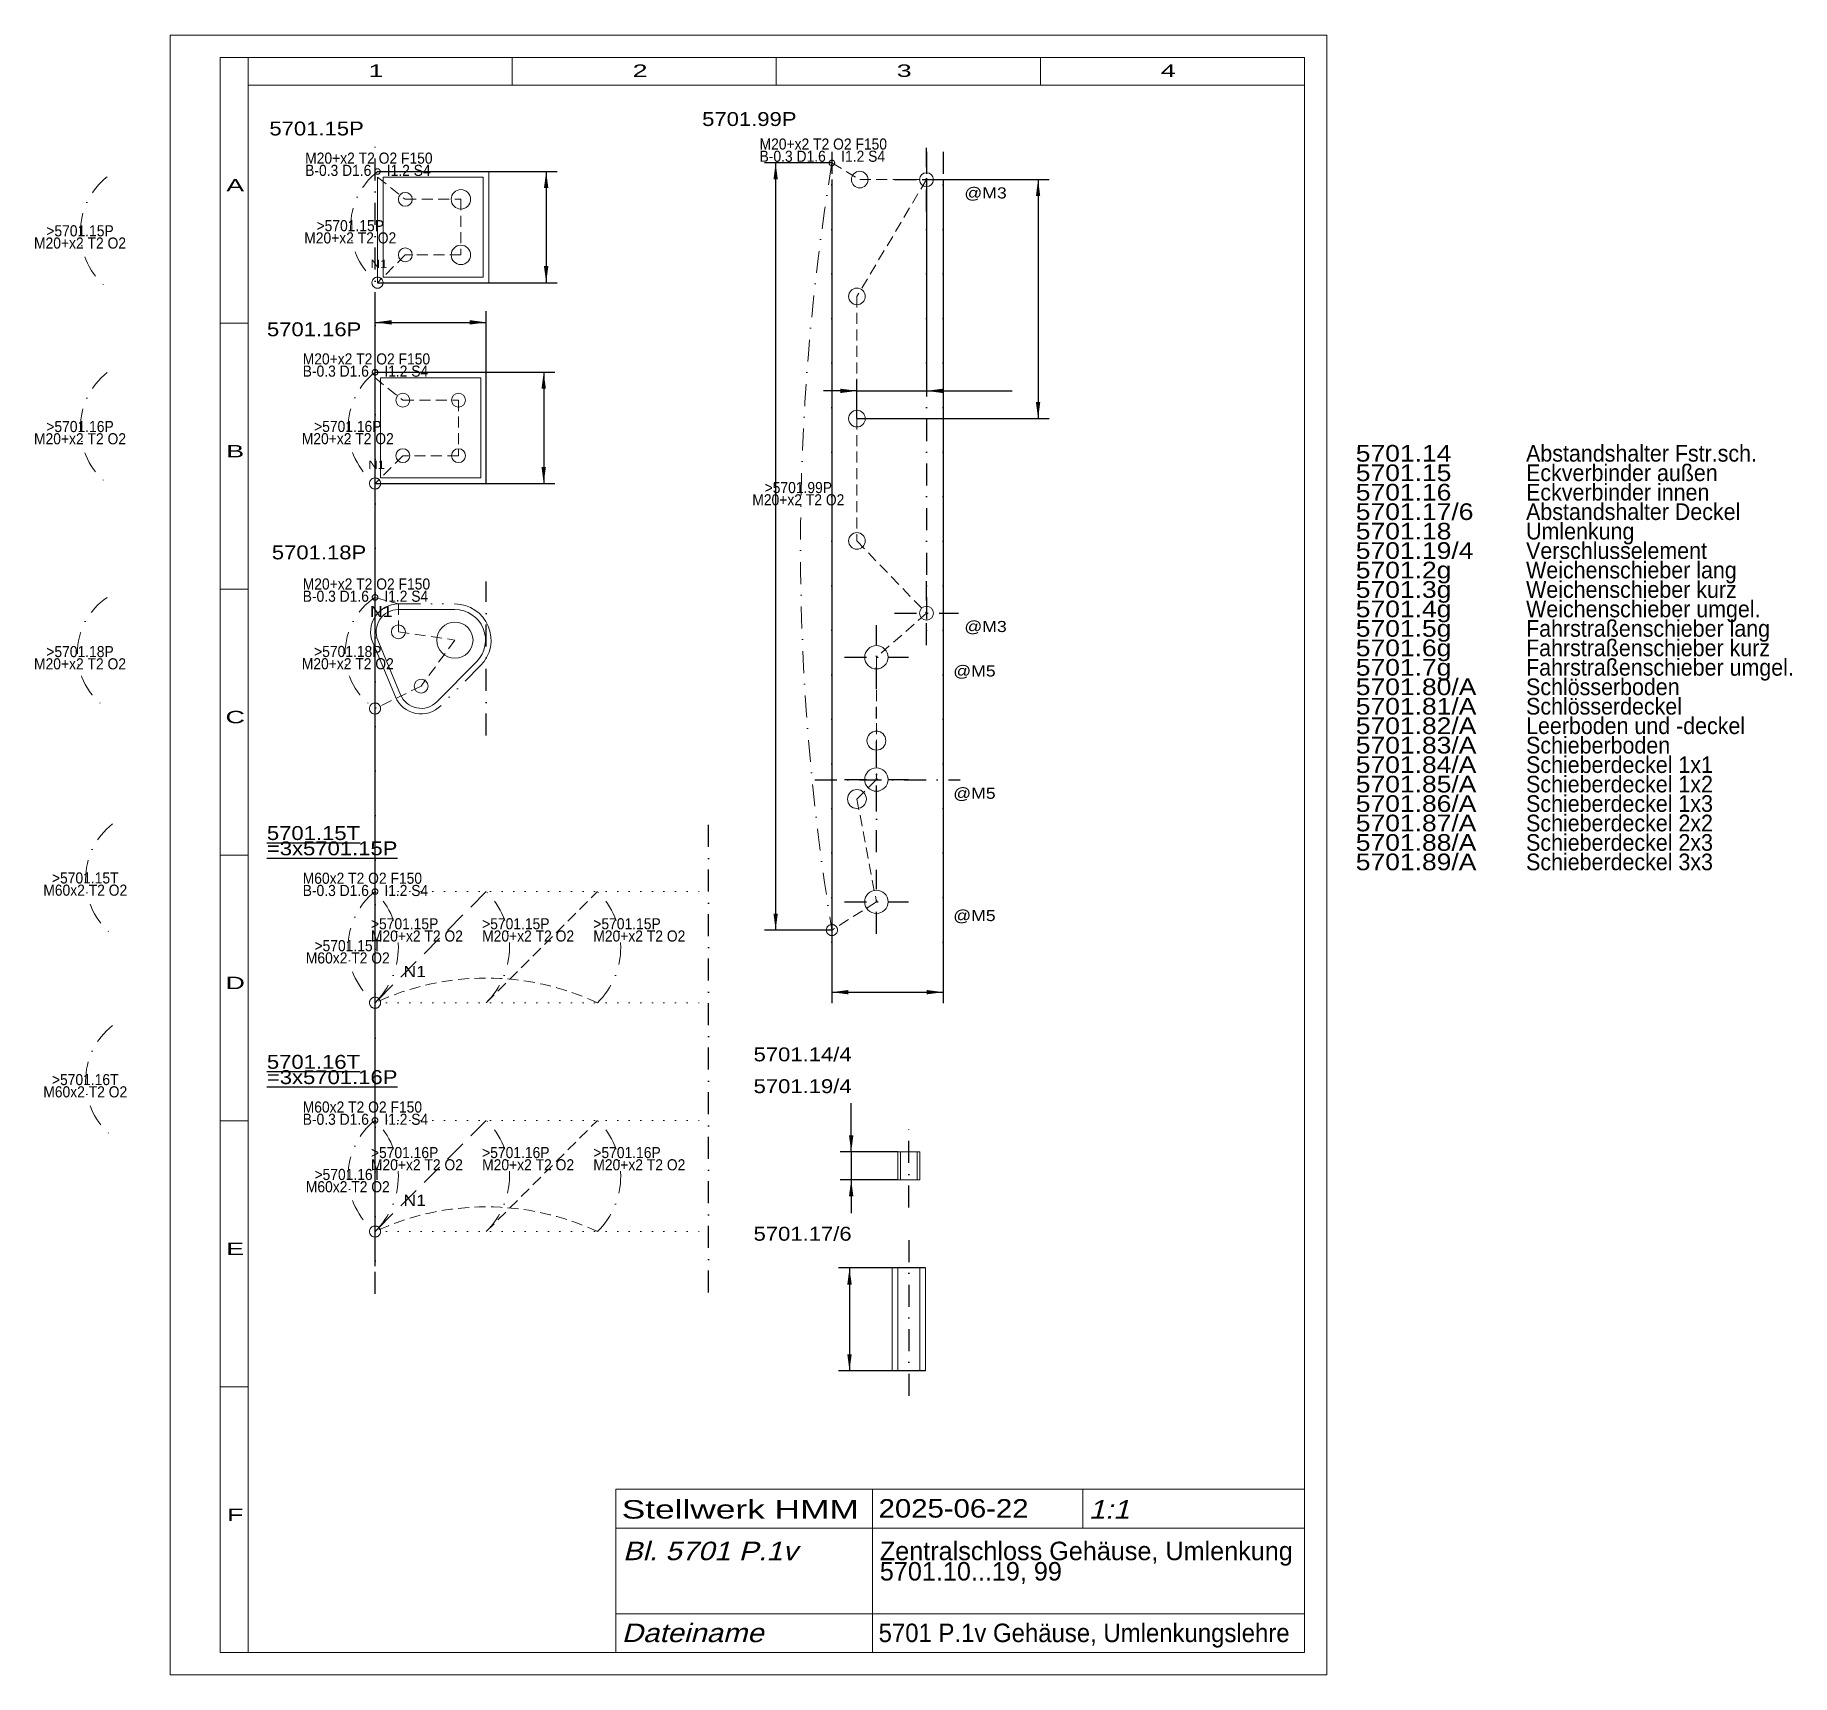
# Model space of a CAD drawing. Extents: x -23 to 293, y 1 to 296.
import ezdxf
from ezdxf.enums import TextEntityAlignment as Align

# ---------------------------------------------------------------- set-up
doc = ezdxf.new("R2010")
doc.units = 0
doc.header["$LTSCALE"] = 7.912879
for name, pattern in [('DASHDOT', [1, 0.5, -0.25, 0, -0.25]), ('DASHED', [0.75, 0.5, -0.25]), ('DIVIDE', [1.25, 0.5, -0.25, 0, -0.25, 0, -0.25]), ('DOT', [0.25, 0, -0.25]), ('HIDDEN', [0.375, 0.25, -0.125]), ('PHANTOM', [2.5, 1.25, -0.25, 0.25, -0.25, 0.25, -0.25])]:
    doc.linetypes.add(name, pattern=pattern)
for name, color, linetype, lineweight in [('5701_15___16 ECKVERBINDER', 14, 'CONTINUOUS', 18), ('5701_15P', 230, 'CONTINUOUS', 13), ('5701_15T', 30, 'CONTINUOUS', 13), ('5701_16P', 230, 'CONTINUOUS', 13), ('5701_16T', 30, 'CONTINUOUS', 13), ('5701_18 UMLENKUNG', 150, 'CONTINUOUS', 18), ('5701_18P', 230, 'CONTINUOUS', 13), ('5701_2___4G WEICHENSCHIEBER', 30, 'CONTINUOUS', 18), ('5701_99P', 230, 'CONTINUOUS', 13), ('5701__ ZENTRALSCHLOSS', 7, 'CONTINUOUS', 0), ('5701___ ZENTRALSCHLOSS', 230, 'CONTINUOUS', 13), ('BEMASSUNG', 7, 'CONTINUOUS', 25), ('BESCHRIFTUNG', 7, 'CONTINUOUS', 25), ('BESCHRIFTUNG0', 7, 'CONTINUOUS', 25), ('MASSGRENZEN', 172, 'CONTINUOUS', 25), ('MASSLINIEN', 172, 'CONTINUOUS', 25), ('MASSTEXTE', 212, 'CONTINUOUS', 25), ('MITTELLINIEN', 5, 'DASHDOT', 25), ('STANDARD', 7, 'CONTINUOUS', 0)]:
    doc.layers.add(name, color=color, linetype=linetype, lineweight=lineweight)
doc.styles.add('Arial', font='arial.ttf')

# ---------------------------------------------------------------- blocks, each defined once
blk = doc.blocks.new('D123491072')
at = {"layer": 'MASSGRENZEN'}
for points in [[(68.16, 235.34), (68.56, 232.37), (67.77, 232.37)], [(68.16, 215.34), (67.77, 218.32), (68.56, 218.32)]]:
    blk.add_solid(points, dxfattribs=at)
at = {"layer": 'MASSLINIEN', "color": 172}
for p, q in [((37.83, 235.34), (70.16, 235.34)), ((68.16, 235.34), (68.16, 215.34)), ((37.83, 215.34), (70.16, 215.34))]:
    blk.add_line(p, q, dxfattribs=at)
blk = doc.blocks.new('D123491840')
at = {"layer": 'MASSGRENZEN'}
for points in [[(37.83, 244.32), (40.8, 244.72), (40.8, 243.93)], [(57.83, 244.32), (54.86, 243.93), (54.86, 244.72)]]:
    blk.add_solid(points, dxfattribs=at)
at = {"layer": 'MASSLINIEN', "color": 172}
for p, q in [((37.83, 74.54), (37.83, 246.32)), ((37.83, 244.32), (57.83, 244.32)), ((57.83, 215.34), (57.83, 246.32))]:
    blk.add_line(p, q, dxfattribs=at)
blk = doc.blocks.new('D123484672')
at = {"layer": 'MASSGRENZEN'}
for points in [[(68.61, 271.46), (69, 268.49), (68.21, 268.49)], [(68.61, 251.46), (68.21, 254.44), (69, 254.44)]]:
    blk.add_solid(points, dxfattribs=at)
at = {"layer": 'MASSLINIEN', "color": 172}
for p, q in [((38.27, 271.46), (70.61, 271.46)), ((68.61, 271.46), (68.61, 251.46)), ((38.27, 251.46), (70.61, 251.46))]:
    blk.add_line(p, q, dxfattribs=at)
blk = doc.blocks.new('D123488000')
at = {"layer": 'MASSGRENZEN'}
for points in [[(120, 123.82), (122.97, 124.21), (122.97, 123.43)], [(140, 123.82), (137.03, 123.43), (137.03, 124.21)]]:
    blk.add_solid(points, dxfattribs=at)
at = {"layer": 'MASSLINIEN', "color": 172}
for p, q in [((120, 270), (120, 121.82)), ((140, 270), (140, 121.82)), ((120, 123.82), (140, 123.82))]:
    blk.add_line(p, q, dxfattribs=at)
blk = doc.blocks.new('D123492096')
at = {"layer": 'MASSGRENZEN'}
for points in [[(109.88, 273), (110.27, 270.03), (109.49, 270.03)], [(109.88, 135), (109.49, 137.97), (110.27, 137.97)]]:
    blk.add_solid(points, dxfattribs=at)
at = {"layer": 'MASSLINIEN', "color": 172}
for p, q in [((120, 273), (107.88, 273)), ((109.88, 273), (109.88, 135)), ((120, 135), (107.88, 135))]:
    blk.add_line(p, q, dxfattribs=at)
blk = doc.blocks.new('X', base_point=(104.55, 209.85))
at = {"layer": 'MITTELLINIEN'}
for p, q in [((104.55, 204.1), (104.55, 215.6)), ((98.8, 209.85), (110.3, 209.85))]:
    blk.add_line(p, q, dxfattribs=at)
blk = doc.blocks.new('D123485440')
at = {"layer": 'MASSGRENZEN'}
for points in [[(123.47, 95.08), (123.07, 98.06), (123.86, 98.06)], [(123.47, 90.08), (123.86, 87.11), (123.07, 87.11)]]:
    blk.add_solid(points, dxfattribs=at)
at = {"layer": 'MASSLINIEN', "color": 172}
for p, q in [((123.47, 95.08), (123.47, 103.86)), ((131.83, 95.08), (121.47, 95.08)), ((123.47, 95.08), (123.47, 90.08)), ((131.83, 90.08), (121.47, 90.08)), ((123.47, 90.08), (123.47, 84.04))]:
    blk.add_line(p, q, dxfattribs=at)
blk = doc.blocks.new('D123488768')
at = {"layer": 'MASSGRENZEN'}
for points in [[(123.16, 74.2), (123.56, 71.23), (122.77, 71.23)], [(123.16, 55.7), (122.77, 58.68), (123.56, 58.68)]]:
    blk.add_solid(points, dxfattribs=at)
at = {"layer": 'MASSLINIEN', "color": 172}
for p, q in [((136.83, 74.2), (121.16, 74.2)), ((123.16, 74.2), (123.16, 55.7)), ((136.83, 55.7), (121.16, 55.7))]:
    blk.add_line(p, q, dxfattribs=at)
blk = doc.blocks.new('D213287168')
at = {"layer": 'MASSGRENZEN'}
for points in [[(124.5, 232), (121.53, 231.61), (121.53, 232.39)], [(137, 232), (139.97, 232.39), (139.97, 231.61)]]:
    blk.add_solid(points, dxfattribs=at)
at = {"layer": 'MASSLINIEN', "color": 172}
for p, q in [((137, 270), (137, 234)), ((124.5, 227), (124.5, 234)), ((124.5, 232), (118.46, 232)), ((124.5, 232), (137, 232)), ((137, 232), (152.39, 232))]:
    blk.add_line(p, q, dxfattribs=at)
blk = doc.blocks.new('D195894528')
at = {"layer": 'MASSGRENZEN'}
for points in [[(157.08, 270), (157.47, 267.03), (156.69, 267.03)], [(157.08, 227), (156.69, 229.97), (157.47, 229.97)]]:
    blk.add_solid(points, dxfattribs=at)
at = {"layer": 'MASSLINIEN', "color": 172}
for p, q in [((136.25, 270), (159.08, 270)), ((157.08, 270), (157.08, 227)), ((124.5, 227), (159.08, 227))]:
    blk.add_line(p, q, dxfattribs=at)

msp = doc.modelspace()

# ---------------------------------------------------------------- linework, layer by layer
at = {"layer": '5701_15___16 ECKVERBINDER'}
for p, q in [((39.27, 270.46), (57.27, 270.46)), ((39.27, 252.46), (39.27, 270.46)), ((57.27, 270.46), (57.27, 252.46)), ((57.27, 252.46), (39.27, 252.46)), ((38.83, 234.34), (56.83, 234.34)), ((38.83, 216.34), (38.83, 234.34)), ((56.83, 234.34), (56.83, 216.34)), ((56.83, 216.34), (38.83, 216.34))]:
    msp.add_line(p, q, dxfattribs=at)
at = {"layer": '5701_15P', "linetype": 'DIVIDE'}
for p, q in [((38.27, 271.46), (58.27, 271.46)), ((58.27, 251.46), (38.27, 251.46))]:
    msp.add_line(p, q, dxfattribs=at)
at = {"layer": '5701_15P'}
for p, q in [((38.27, 251.46), (38.27, 270.46)), ((58.27, 271.46), (58.27, 251.46))]:
    msp.add_line(p, q, dxfattribs=at)
at = {"layer": '5701_15P', "linetype": 'HIDDEN'}
for p, q in [((38.27, 270.46), (43.27, 266.46)), ((43.27, 266.46), (53.27, 266.46)), ((53.27, 266.46), (53.27, 256.46)), ((43.27, 256.46), (38.27, 251.46)), ((53.27, 256.46), (43.27, 256.46))]:
    msp.add_line(p, q, dxfattribs=at)
at = {"layer": '5701_15P', "linetype": 'PHANTOM'}
for centre, radius in [((38.27, 271.46), 0.5), ((38.27, 251.46), 1)]:
    msp.add_circle(centre, radius, dxfattribs=at)
at = {"layer": '5701_15P'}
for centre, radius in [((43.27, 266.46), 1.25), ((53.27, 266.46), 1.75), ((43.27, 256.46), 1.25), ((53.27, 256.46), 1.75)]:
    msp.add_circle(centre, radius, dxfattribs=at)
at = {"layer": '5701_15T', "linetype": 'DASHED'}
msp.add_line((57.83, 141.92), (37.83, 121.92), dxfattribs=at)
at = {"layer": '5701_15T', "linetype": 'HIDDEN'}
msp.add_line((57.83, 121.92), (77.83, 141.92), dxfattribs=at)
at = {"layer": '5701_15T', "linetype": 'PHANTOM'}
for centre, radius in [((37.83, 141.92), 0.5), ((37.83, 121.92), 1)]:
    msp.add_circle(centre, radius, dxfattribs=at)
at = {"layer": '5701_15T', "linetype": 'DASHDOT'}
for centre in [(28.01, 131.92), (48.01, 131.92), (68.01, 131.92)]:
    msp.add_arc(centre, 14.01, 314.4661, 405.5339, dxfattribs=at)
at = {"layer": '5701_15T', "linetype": 'HIDDEN'}
msp.add_arc((57.83, 79.15), 47.21, 64.9375, 115.0625, dxfattribs=at)
at = {"layer": '5701_16P', "linetype": 'DIVIDE'}
for p, q in [((37.83, 235.34), (57.83, 235.34)), ((57.83, 215.34), (37.83, 215.34))]:
    msp.add_line(p, q, dxfattribs=at)
at = {"layer": '5701_16P'}
for p, q in [((37.83, 215.34), (37.83, 234.34)), ((57.83, 235.34), (57.83, 215.34))]:
    msp.add_line(p, q, dxfattribs=at)
at = {"layer": '5701_16P', "linetype": 'HIDDEN'}
for p, q in [((37.83, 234.34), (42.83, 230.34)), ((42.83, 230.34), (52.83, 230.34)), ((52.83, 230.34), (52.83, 220.34)), ((42.83, 220.34), (37.83, 215.34)), ((52.83, 220.34), (42.83, 220.34))]:
    msp.add_line(p, q, dxfattribs=at)
at = {"layer": '5701_16P', "linetype": 'PHANTOM'}
for centre, radius in [((37.83, 235.34), 0.5), ((37.83, 215.34), 1)]:
    msp.add_circle(centre, radius, dxfattribs=at)
at = {"layer": '5701_16P'}
for centre in [(42.83, 230.34), (52.83, 230.34), (42.83, 220.34), (52.83, 220.34)]:
    msp.add_circle(centre, 1.25, dxfattribs=at)
at = {"layer": '5701_16T', "linetype": 'DASHED'}
msp.add_line((57.83, 100.76), (37.83, 80.76), dxfattribs=at)
at = {"layer": '5701_16T', "linetype": 'HIDDEN'}
msp.add_line((57.83, 80.76), (77.83, 100.76), dxfattribs=at)
at = {"layer": '5701_16T', "linetype": 'PHANTOM'}
for centre, radius in [((37.83, 100.76), 0.5), ((37.83, 80.76), 1)]:
    msp.add_circle(centre, radius, dxfattribs=at)
at = {"layer": '5701_16T', "linetype": 'DASHDOT'}
for centre in [(28.01, 90.76), (48.01, 90.76), (68.01, 90.76)]:
    msp.add_arc(centre, 14.01, 314.4661, 405.5339, dxfattribs=at)
at = {"layer": '5701_16T', "linetype": 'HIDDEN'}
msp.add_arc((57.83, 37.99), 47.21, 64.9375, 115.0625, dxfattribs=at)
at = {"layer": '5701_18 UMLENKUNG'}
for p, q in [((42.03, 192.66), (52.2, 192.66)), ((38.34, 187.12), (42.42, 177.34)), ((56.11, 183.29), (48.96, 176.07))]:
    msp.add_line(p, q, dxfattribs=at)
for centre, radius, start, end in [((42.03, 188.66), 4, 90, 202.6465), ((52.2, 187.16), 5.5, 315.293, 450), ((46.11, 178.88), 4, 202.6465, 315.293)]:
    msp.add_arc(centre, radius, start, end, dxfattribs=at)
at = {"layer": '5701_18P', "linetype": 'HIDDEN'}
for p, q in [((37.83, 194.85), (42.03, 193.66)), ((42.03, 193.66), (42.03, 188.66)), ((42.03, 188.66), (52.2, 187.16)), ((52.2, 187.16), (46.11, 178.88)), ((46.11, 178.88), (37.83, 174.85))]:
    msp.add_line(p, q, dxfattribs=at)
at = {"layer": '5701_18P', "linetype": 'DIVIDE'}
for p, q in [((42.03, 193.66), (52.2, 193.66)), ((56.82, 182.59), (49.67, 175.36))]:
    msp.add_line(p, q, dxfattribs=at)
at = {"layer": '5701_18P'}
msp.add_line((37.42, 186.73), (41.5, 176.96), dxfattribs=at)
at = {"layer": '5701_18P', "linetype": 'PHANTOM'}
for centre, radius in [((37.83, 194.85), 0.5), ((37.83, 174.85), 1)]:
    msp.add_circle(centre, radius, dxfattribs=at)
at = {"layer": '5701_18P'}
for centre, radius in [((42.03, 188.66), 1.25), ((52.2, 187.16), 3.25), ((46.11, 178.88), 1.25)]:
    msp.add_circle(centre, radius, dxfattribs=at)
for centre, radius, start, end in [((42.03, 188.66), 5, 90, 202.6465), ((52.2, 187.16), 6.5, 315.293, 450), ((46.11, 178.88), 5, 202.6465, 315.293)]:
    msp.add_arc(centre, radius, start, end, dxfattribs=at)
at = {"layer": '5701_2___4G WEICHENSCHIEBER'}
for p, q in [((131.83, 90.08), (131.83, 95.08)), ((131.83, 95.08), (135.83, 95.08)), ((132.33, 90.08), (132.33, 95.08)), ((135.33, 95.08), (135.33, 90.08)), ((135.83, 95.08), (135.83, 90.08)), ((135.83, 90.08), (131.83, 90.08))]:
    msp.add_line(p, q, dxfattribs=at)
at = {"layer": '5701_99P', "linetype": 'HIDDEN'}
for p, q in [((120, 273), (125, 270)), ((137, 270), (124.5, 249)), ((125, 270), (137, 270)), ((124.5, 249), (124.5, 227)), ((124.5, 227), (124.5, 205)), ((124.5, 205), (137, 192)), ((137, 192), (128, 184.07)), ((128, 184.07), (128, 169.07)), ((128, 169.07), (128, 162.07)), ((128, 162.07), (124.5, 158.57)), ((124.5, 158.57), (128, 140.07)), ((128, 140.07), (120, 135))]:
    msp.add_line(p, q, dxfattribs=at)
at = {"layer": '5701_99P', "linetype": 'PHANTOM'}
for centre, radius in [((120, 273), 0.5), ((120, 135), 1)]:
    msp.add_circle(centre, radius, dxfattribs=at)
at = {"layer": '5701_99P'}
for centre, radius in [((125, 270), 1.5), ((137, 270), 1.25), ((124.5, 249), 1.5), ((124.5, 227), 1.5), ((124.5, 205), 1.5), ((137, 192), 1.25), ((128, 184.07), 2.1), ((128, 169.07), 1.7), ((128, 162.07), 2.1), ((124.5, 158.57), 1.7), ((128, 140.07), 2.1)]:
    msp.add_circle(centre, radius, dxfattribs=at)
at = {"layer": '5701__ ZENTRALSCHLOSS'}
for p, q in [((130.83, 74.2), (130.83, 55.7)), ((130.83, 74.2), (136.83, 74.2)), ((131.83, 74.2), (131.83, 55.7)), ((135.83, 55.7), (135.83, 74.2)), ((136.83, 55.7), (136.83, 74.2)), ((130.83, 55.7), (136.83, 55.7))]:
    msp.add_line(p, q, dxfattribs=at)
at = {"layer": '5701___ ZENTRALSCHLOSS', "linetype": 'DOT'}
for p, q in [((37.83, 141.92), (97.83, 141.92)), ((37.83, 121.92), (97.83, 121.92)), ((37.83, 100.76), (97.83, 100.76)), ((37.83, 80.76), (97.83, 80.76))]:
    msp.add_line(p, q, dxfattribs=at)
at = {"layer": '5701___ ZENTRALSCHLOSS', "linetype": 'DASHDOT'}
for centre, radius, start, end in [((538.53, 204), 424.18, 170.6383, 189.3617), ((-2.41, 260.53), 12.76, 128.4055, 231.5945), ((46.19, 261.46), 12.76, 128.4055, 231.5945), ((-2.41, 225.32), 12.76, 128.4055, 231.5945), ((45.75, 225.34), 12.76, 128.4055, 231.5945), ((-3.69, 184.83), 12.01, 123.6075, 236.3925), ((44.47, 184.85), 12.01, 123.6075, 236.3925), ((-1.47, 144.11), 12.76, 128.4055, 231.5945), ((45.75, 131.92), 12.76, 128.4055, 231.5945), ((-1.47, 107.83), 12.76, 128.4055, 231.5945), ((45.75, 90.76), 12.76, 128.4055, 231.5945)]:
    msp.add_arc(centre, radius, start, end, dxfattribs=at)
at = {"layer": 'MITTELLINIEN'}
for p, q in [((37.83, 69.54), (37.83, 276.46)), ((120, 275), (120, 130)), ((137, 264.25), (137, 275.75)), ((137, 275), (137, 187)), ((140, 275), (140, 130)), ((131.25, 270), (142.75, 270)), ((137, 186.25), (137, 197.75)), ((131.25, 192), (142.75, 192)), ((128, 149.02), (128, 175.12)), ((116.95, 162), (143.05, 162)), ((133.83, 85.08), (133.83, 100.08)), ((133.83, 79.2), (133.83, 50.7))]:
    msp.add_line(p, q, dxfattribs=at)
at = {"layer": 'MITTELLINIEN', "color": 230}
for p, q in [((57.83, 170), (57.83, 197.68)), ((97.83, 69.82), (97.83, 153.98))]:
    msp.add_line(p, q, dxfattribs=at)
at = {"layer": 'STANDARD'}
for p, q in [((1, 1), (1, 296)), ((1, 296), (209, 296)), ((209, 296), (209, 1)), ((10, 5), (10, 292)), ((10, 292), (15, 292)), ((15, 292), (205, 292)), ((15, 287), (15, 292)), ((62.5, 292), (62.5, 287)), ((110, 292), (110, 287)), ((157.5, 292), (157.5, 287)), ((205, 292), (205, 287)), ((15, 287), (205, 287)), ((15, 5), (15, 287)), ((205, 287), (205, 5)), ((10, 244.17), (15, 244.17)), ((10, 196.33), (15, 196.33)), ((205, 182.12), (205, 5.12)), ((10, 148.5), (15, 148.5)), ((10, 100.67), (15, 100.67)), ((10, 52.83), (15, 52.83)), ((10, 5), (15, 5)), ((205, 5), (15, 5)), ((209, 1), (1, 1))]:
    msp.add_line(p, q, dxfattribs=at)
at = {"layer": 'STANDARD', "lineweight": 0}
for p, q in [((81.11, 34.4), (205, 34.4)), ((81.11, 34.4), (81.11, 5)), ((127.31, 34.4), (127.31, 5)), ((165.11, 34.4), (165.11, 27.4)), ((81.11, 27.4), (205, 27.4)), ((81.11, 12), (205, 12))]:
    msp.add_line(p, q, dxfattribs=at)

# ---------------------------------------------------------------- block references
at = {"layer": '5701_99P'}
for p in [(128, 184.07), (128, 162.07), (128, 140.07)]:
    msp.add_blockref('X', p, dxfattribs=at)
at = {"layer": 'BEMASSUNG'}
for name in ['D123492096', 'D123484672', 'D213287168', 'D123488000', 'D195894528', 'D123491840', 'D123491072', 'D123485440', 'D123488768']:
    msp.add_blockref(name, (0, 0), dxfattribs=at)

# ---------------------------------------------------------------- texts
at = {"layer": '5701_15P', "style": 'Arial', "width": 1.135027}
msp.add_text('N1', height=1.5, dxfattribs=at).set_placement((37.02, 254.09))
at = {"layer": '5701_15P', "insert": (25.26, 270.64), "char_height": 2, "attachment_point": 7, "line_spacing_factor": 0.66, "style": 'Arial'}
msp.add_mtext('\\W0.891760;M20+x2 T2 O2 F150\\PB-0.3 D1.6    I1.2 S4', dxfattribs=at)
at = {"layer": '5701_15T', "linetype": 'HIDDEN', "style": 'Arial', "width": 1.135027}
msp.add_text('N1', height=2, dxfattribs=at).set_placement((42.94, 126.53))
at = {"layer": '5701_15T', "char_height": 2, "attachment_point": 7, "line_spacing_factor": 0.66, "style": 'Arial'}
for s, insert in [('\\W0.891762;M60x2 T2 O2 F150\\PB-0.3 D1.6    I1.2 S4', (24.82, 141.09)), ('\\W0.891720;>5701.15P\\PM20+x2 T2 O2', (37.09, 132.9)), ('\\W0.891720;>5701.15P\\PM20+x2 T2 O2', (57.09, 132.9)), ('\\W0.891720;>5701.15P\\PM20+x2 T2 O2', (77.09, 132.9))]:
    msp.add_mtext(s, dxfattribs=dict(at, insert=insert))
at = {"layer": '5701_16P', "style": 'Arial', "width": 1.135027}
msp.add_text('N1', height=1.5, dxfattribs=at).set_placement((36.58, 217.97))
at = {"layer": '5701_16P', "insert": (24.82, 234.52), "char_height": 2, "attachment_point": 7, "line_spacing_factor": 0.66, "style": 'Arial'}
msp.add_mtext('\\W0.891760;M20+x2 T2 O2 F150\\PB-0.3 D1.6    I1.2 S4', dxfattribs=at)
at = {"layer": '5701_16T', "linetype": 'HIDDEN', "style": 'Arial', "width": 1.135027}
msp.add_text('N1', height=2, dxfattribs=at).set_placement((42.94, 85.37))
at = {"layer": '5701_16T', "char_height": 2, "attachment_point": 7, "line_spacing_factor": 0.66, "style": 'Arial'}
for s, insert in [('\\W0.891762;M60x2 T2 O2 F150\\PB-0.3 D1.6    I1.2 S4', (24.82, 99.93)), ('\\W0.891720;>5701.16P\\PM20+x2 T2 O2', (37.09, 91.74)), ('\\W0.891720;>5701.16P\\PM20+x2 T2 O2', (57.09, 91.74)), ('\\W0.891720;>5701.16P\\PM20+x2 T2 O2', (77.09, 91.74))]:
    msp.add_mtext(s, dxfattribs=dict(at, insert=insert))
at = {"layer": '5701_18P', "linetype": 'HIDDEN', "style": 'Arial', "width": 1.135027}
msp.add_text('N1', height=2, dxfattribs=at).set_placement((36.92, 191.32))
at = {"layer": '5701_18P', "insert": (24.82, 194.03), "char_height": 2, "attachment_point": 7, "line_spacing_factor": 0.66, "style": 'Arial'}
msp.add_mtext('\\W0.891760;M20+x2 T2 O2 F150\\PB-0.3 D1.6    I1.2 S4', dxfattribs=at)
at = {"layer": '5701_99P', "insert": (106.99, 273.18), "char_height": 2, "attachment_point": 7, "line_spacing_factor": 0.66, "style": 'Arial'}
msp.add_mtext('\\W0.891760;M20+x2 T2 O2 F150\\PB-0.3 D1.6    I1.2 S4', dxfattribs=at)
at = {"layer": '5701___ ZENTRALSCHLOSS', "char_height": 2, "attachment_point": 5, "line_spacing_factor": 0.66, "style": 'Arial'}
for s, insert in [('\\W0.891720;>5701.15P\\PM20+x2 T2 O2', (33.37, 260.61)), ('\\W0.891720;>5701.15P\\PM20+x2 T2 O2', (-15.23, 259.68)), ('\\W0.891720;>5701.16P\\PM20+x2 T2 O2', (-15.23, 224.47)), ('\\W0.891720;>5701.16P\\PM20+x2 T2 O2', (32.93, 224.49)), ('\\W0.891720;>5701.99P\\PM20+x2 T2 O2', (113.96, 213.49)), ('\\W0.891720;>5701.18P\\PM20+x2 T2 O2', (-15.23, 183.98)), ('\\W0.891720;>5701.18P\\PM20+x2 T2 O2', (32.93, 184)), ('\\W0.891713;>5701.15T\\PM60x2 T2 O2', (-14.29, 143.26)), ('\\W0.891713;>5701.15T\\PM60x2 T2 O2', (32.93, 131.07)), ('\\W0.891713;>5701.16T\\PM60x2 T2 O2', (-14.29, 106.98)), ('\\W0.891713;>5701.16T\\PM60x2 T2 O2', (32.93, 89.91))]:
    msp.add_mtext(s, dxfattribs=dict(at, insert=insert))
at = {"layer": 'BESCHRIFTUNG', "style": 'Arial'}
for s, height, width, p in [('5701.99P', 2.5, 1.135104, (96.66, 279.65)), ('5701.15P', 2.5, 1.135104, (18.83, 277.95)), ('@M3', 2, 1.135079, (143.82, 266.61)), ('5701.16P', 2.5, 1.135104, (18.39, 241.83)), ('5701.18P', 2.5, 1.135104, (19.27, 201.69)), ('@M3', 2, 1.135079, (143.82, 188.61)), ('@M5', 2, 1.135079, (141.82, 180.61)), ('@M5', 2, 1.135079, (141.82, 158.61)), ('@M5', 2, 1.135079, (141.82, 136.61)), ('5701.14/4', 2.5, 1.135136, (105.91, 111.38)), ('5701.19/4', 2.5, 1.135136, (105.91, 105.66)), ('5701.17/6', 2.5, 1.135136, (105.91, 79.11))]:
    msp.add_text(s, height=height, dxfattribs=dict(at, width=width)).set_placement(p)
for s, insert, char_height, attachment_point, line_spacing_factor in [('\\W1.135139;5701.14\\P5701.15\\P5701.16\\P5701.17/6\\P5701.18\\P5701.19/4\\P5701.2g\\P5701.3g\\P5701.4g\\P5701.5g\\P5701.6g\\P5701.7g\\P5701.80/A\\P5701.81/A\\P5701.82/A\\P5701.83/A\\P5701.84/A\\P5701.85/A\\P5701.86/A\\P5701.87/A\\P5701.88/A\\P5701.89/A\\P', (214.22, 222.27), 3, 1, 0.7), ('\\W0.918915;Abstandshalter Fstr.sch.\\PEckverbinder außen\\PEckverbinder innen\\PAbstandshalter Deckel\\PUmlenkung\\PVerschlusselement\\PWeichenschieber lang\\PWeichenschieber kurz\\PWeichenschieber umgel.\\PFahrstraßenschieber lang\\PFahrstraßenschieber kurz\\PFahrstraßenschieber umgel.\\PSchlösserboden\\PSchlösserdeckel\\PLeerboden und -deckel\\PSchieberboden\\PSchieberdeckel 1x1\\PSchieberdeckel 1x2\\PSchieberdeckel 1x3\\PSchieberdeckel 2x2\\PSchieberdeckel 2x3\\PSchieberdeckel 3x3\\P', (244.85, 222.27), 3, 1, 0.7), ('\\W1.135131;\\L5701.15T\\P=3x5701.15P', (18.38, 148.41), 2.5, 7, 0.66), ('\\W1.135131;\\L5701.16T\\P=3x5701.16P', (18.38, 107.25), 2.5, 7, 0.66)]:
    msp.add_mtext(s, dxfattribs=dict(at, insert=insert, char_height=char_height, attachment_point=attachment_point, line_spacing_factor=line_spacing_factor))
at = {"layer": 'BESCHRIFTUNG0', "style": 'Arial'}
for s, width, p in [('Stellwerk HMM', 1.365378, (82.2, 32.44)), ('2025-06-22', 1.135137, (128.4, 32.62)), ('5701 P.1v Gehäuse, Umlenkungslehre', 0.926504, (128.4, 10.22))]:
    msp.add_text(s, height=3.325, dxfattribs=dict(at, width=width)).set_placement(p, align=Align.TOP_LEFT)
at = {"layer": 'BESCHRIFTUNG0', "style": 'Arial', "oblique": 15}
for s, width, p in [('1:1', 1.134865, (166.2, 32.44)), ('Bl. 5701 P.1v ', 1.13493, (82.42, 24.96)), ('Dateiname', 1.135074, (82.2, 10.22))]:
    msp.add_text(s, height=3.325, dxfattribs=dict(at, width=width)).set_placement(p, align=Align.TOP_LEFT)
at = {"layer": 'BESCHRIFTUNG0', "insert": (128.62, 24.96), "char_height": 3.325, "attachment_point": 1, "line_spacing_factor": 0.66, "style": 'Arial'}
msp.add_mtext('\\W0.975283;Zentralschloss Gehäuse, Umlenkung\\P5701.10...19, 99', dxfattribs=at)
at = {"layer": 'STANDARD', "style": 'Arial'}
for s, width, p in [('1', 1.547923, (38, 290.72)), ('2', 1.547922, (85.5, 290.72)), ('3', 1.547923, (133, 290.72)), ('4', 1.547923, (180.5, 290.72)), ('A', 1.547987, (12.68, 270.1)), ('B', 1.547987, (12.68, 222.26)), ('C', 1.548103, (12.68, 174.43)), ('D', 1.548104, (12.68, 126.6)), ('E', 1.547987, (12.68, 78.76)), ('F', 1.547769, (12.68, 30.93))]:
    msp.add_text(s, height=2.23, dxfattribs=dict(at, width=width)).set_placement(p, align=Align.TOP_CENTER)

doc.saveas('drawing.dxf')
